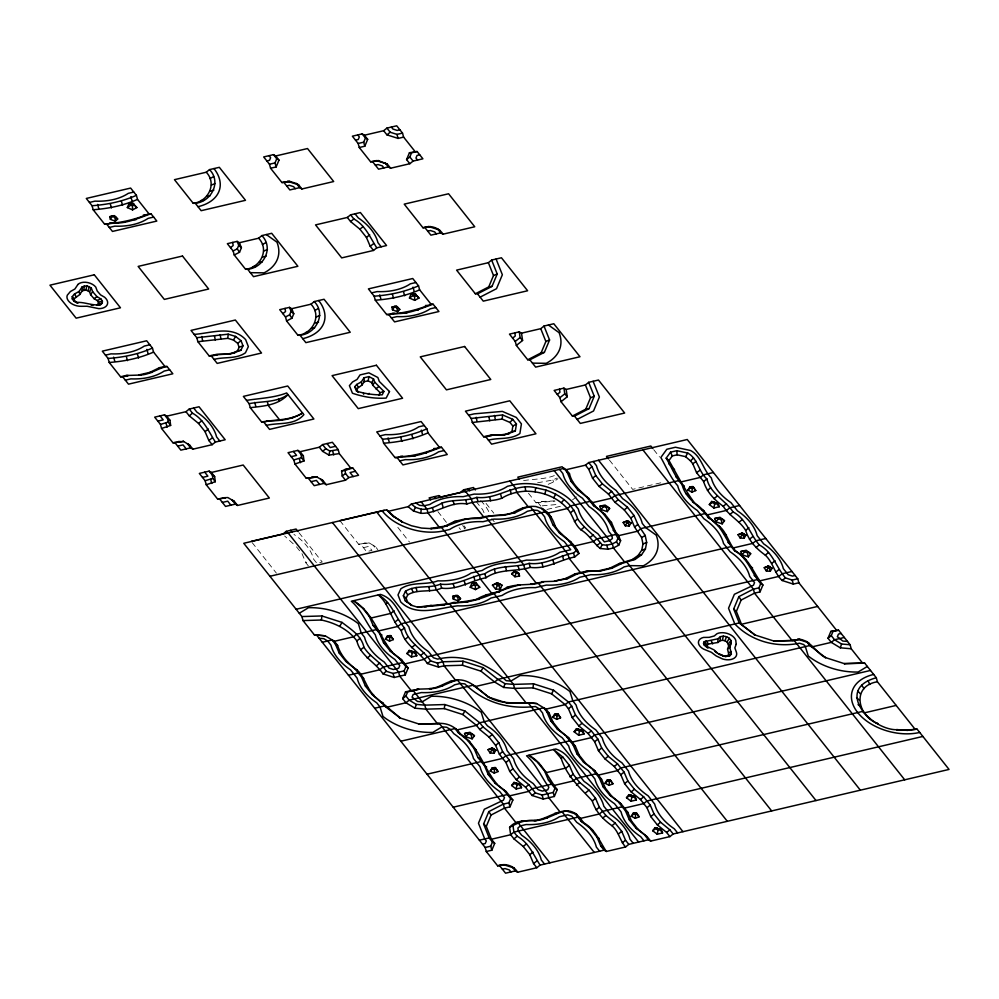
<?xml version="1.0" encoding="UTF-8"?>
<svg xmlns="http://www.w3.org/2000/svg" width="999" height="999" viewBox="0 0 999 999"><rect width="100%" height="100%" fill="white"/><g stroke="black" fill="none" stroke-linecap="round" stroke-linejoin="round"><path stroke-width="0.75" stroke-dasharray="5 3.75" d="M308.354 565.909L305.894 562.812L308.079 561.076M572.477 499.912L577.135 496.316M548.214 484.315L553.471 482.017L557.929 478.683M537.599 482.779L552.922 480.007L556.98 478.022M554.345 475.586C543.581 479.845 532.005 478.696 520.966 481.143M339.885 520.629L358.666 544.293L369.205 542.944L364.21 542.994M528.483 493.231L536.051 502.784L541.595 501.486L554.308 500.936M358.666 544.293L366.333 543.069M536.051 502.784L555.032 501.073M363.411 547.664L368.781 546.403L371.953 550.399L366.583 551.648L360.801 544.355M542.195 505.831L559.065 504.308M546.928 509.453L561.713 505.993M660.764 482.817L632.667 489.385L609.402 460.064M541.595 501.486L543.731 501.56M368.931 542.794L375.349 546.565L377.809 549.662M375.349 546.565L373.114 545.229L376.386 549.363M293.231 543.781L284.628 536.013M653.746 449.687L659.565 457.018M538.186 502.847L540.809 506.156M486.051 503.409L493.806 513.186M491.808 518.681L494.255 521.778M476.211 501.548L482.754 509.802L484.927 514.885M464.048 525.811L465.684 527.872M462.624 525.511L465.084 528.608L460.639 529.645L459.065 527.647M437.887 511.6L447.352 523.538M397.814 527.36L409.453 542.032M298.963 532.704L322.24 562.025L316.87 563.286L313.599 559.165A54.945 34.578 14.5 0 0 293.956 534.415M296.491 546.853L302.11 553.921L305.894 562.812M252.16 542.607L276.411 573.164M552.922 480.007L553.471 482.017M480.644 500.511A54.945 34.578 14.5 0 1 489.747 513.836"/><path stroke-width="1.5" d="M100.574 304.658L96.953 305.095L98.327 303.883L98.414 302.21L97.178 300.499L94.068 298.676L90.609 294.68L89.56 291.808L85.964 289.947L82.205 290.884L79.82 294.48L74.288 298.701L74.313 300.474L77.872 303.296L73.901 300.949L72.265 298.888L72.24 296.666L74.5 293.993L79.158 291.396L82.143 286.888L86.838 285.726L91.321 288.062L92.645 291.633L96.965 296.628L100.862 298.913L102.398 301.049L102.285 303.134L100.574 304.658C92.557 306.056 84.878 301.873 76.711 302.41M389.523 641.146L389.785 637.462L391.283 636.85L393.344 639.572L389.523 641.146L385.489 639.035L387.325 636.038L390.484 635.589L393.344 639.572M494.255 773.114L494.517 769.43L496.016 768.818L498.064 771.54L494.255 773.114L490.209 771.003L492.045 768.006L495.204 767.557L498.064 771.54M556.768 719.367L557.03 715.684L558.528 715.072L560.576 717.794L556.768 719.367L552.722 717.257L554.557 714.26L557.717 713.81L560.576 717.794M609.128 785.351L609.39 781.668L610.889 781.056L612.949 783.778L609.128 785.351L605.082 783.241L606.93 780.244L610.089 779.794L612.949 783.778M635.314 818.343L635.576 814.66L637.075 814.048L639.123 816.77L635.314 818.343L631.268 816.233L633.104 813.236L636.263 812.786L639.123 816.77M691.945 492.145L692.207 488.474L693.706 487.849L695.766 490.571L691.945 492.145L687.911 490.034L689.747 487.037L692.906 486.6L695.766 490.571M83.891 290.01L84.253 285.801M209.266 356.044C218.481 352.734 229.058 356.306 237.575 350.661L239.186 347.24L237.675 343.331L233.479 340.047L227.797 338.336L228.159 334.178L196.791 337.699L191.009 330.407L235.352 320.03L261.538 353.022L217.195 363.399L211.401 356.106L209.266 356.044L197.902 341.72L196.791 337.699M483.691 436.8C492.907 433.491 503.471 437.062 512 431.418L512.849 426.049L509.989 422.452L502.222 419.093L502.572 414.935L471.216 418.456L465.434 411.176L509.777 400.799L535.963 433.791L491.608 444.155L485.826 436.875L483.691 436.8L472.327 422.477L471.216 418.456M704.258 645.092L707.117 647.477L706.543 646.028L708.553 643.993L717.994 642.469L720.054 640.746L720.429 636.675C724.25 635.376 729.058 636.75 730.931 640.496L731.243 643.256L729.794 647.14L727.547 649.113L728.833 654.72L725.349 656.518L718.943 654.37L713.985 649.899L704.258 645.092L703.533 643.281L704.208 641.683L717.844 638.836L720.429 636.675M392.295 652.172C378.521 635.514 373.176 612.462 353.534 600.711L362.837 608.316L369.38 616.57L373.176 625.461L379.72 633.703L383.516 642.594L390.06 650.849L401.598 659.777L408.141 668.031L405.269 674.887L394.18 677.472L383.042 673.9C375.212 662.037 360.302 655.769 356.855 640.908C348.351 629.358 335.177 623.001 321.428 620.017L321.903 615.958L301.898 616.558L243.756 543.281L386.601 509.852L394.78 517.057L402.485 522.015L393.057 516.233L386.601 509.852M411.351 504.07L563.998 468.344L567.27 472.477L571.066 481.368L577.609 489.61L586.9 497.215L593.443 505.469L604.982 514.398L611.525 522.652L615.322 531.543L618.593 535.664L620.616 540.721L618.731 545.217L613.448 547.939L607.904 549.238L600.224 548.488C593.244 542.794 588.973 534.44 580.931 529.807C574.088 524.088 573.026 514.935 567.307 508.541C557.03 496.678 541.033 491.171 525.611 491.208C517.157 491.683 508.966 493.731 501.735 498.264C490.397 502.335 478.184 499.937 466.845 504.008C450.087 500.911 436.925 514.01 420.779 513.299L421.253 509.228L415.547 507.405L411.351 504.07L408.079 506.68L388.836 511.188M444.318 708.616L444.805 704.545L424.8 705.144L416.271 704.407L409.203 700.149L405.931 696.028L407.679 691.87L418.768 689.273L405.544 691.795L402.672 698.651L405.944 702.772L414.985 708.216L425.911 709.165L444.318 708.616L462.837 714.56L476.473 725.386L479.745 729.507L489.048 737.112L495.591 745.366L499.388 754.257L505.931 762.499L509.727 771.39L516.271 779.645L525.574 787.249L532.117 795.491L543.256 799.063L554.345 796.465L557.217 789.622C547.877 777.896 543.094 762.774 528.796 755.294L539.21 763.561M462.487 665.247L462.974 661.188L442.957 661.775L437.425 663.074L430.644 660.913C422.814 649.038 407.904 642.769 404.47 627.921C395.154 617.195 391.808 602.097 378.284 594.929C389.71 604.383 390.971 620.292 401.211 630.531C404.645 645.391 419.555 651.66 427.385 663.523L438.536 667.095L444.08 665.796L462.487 665.247L480.994 671.191L494.642 682.017L503.683 687.462L514.61 688.411L533.016 687.861L551.523 693.806L565.172 704.632L568.443 708.753L572.24 717.644L578.783 725.898L588.086 733.503L594.63 741.745L598.426 750.636L604.969 758.89L614.26 766.495L620.804 774.737L624.6 783.628L631.156 791.882L640.446 799.487L646.99 807.729L650.786 816.62L657.33 824.862L666.633 832.467L669.904 836.6L673.164 833.978L949.05 769.43L917.082 729.145L906.081 730.194L896.54 729.62L907.442 730.356L917.082 729.145M535.152 491.783L535.639 487.712C514.597 482.692 497.652 499.912 476.823 497.39C465.497 501.448 453.271 499.063 441.945 503.121C435.576 506.655 428.733 509.89 421.253 509.228M533.016 687.861L533.503 683.803L513.486 684.39L504.97 683.653L497.902 679.395L483.079 667.632L462.974 661.188M490.109 435.302L504.62 434.902L515.334 431.006L516.446 424.001L512.724 419.305L502.572 414.935M326.261 484.702L322.989 480.581L320.741 479.245L324.026 483.379L326.261 484.702L345.504 480.207L348.763 477.584L358.566 475.287L352.784 468.007L350.649 467.932L339.285 453.608L329.021 455.107L329.757 451.011L325.861 448.713L322.59 444.592L319.33 447.215L300.075 451.71L297.839 450.387L288.037 452.672L293.818 459.965L294.942 463.986L306.293 478.309L316.845 476.96L306.293 478.309M193.244 203.321C208.054 201.698 217.357 183.779 206.269 172.228L174.463 179.67L193.244 203.321C210.127 203.646 222.34 182.68 209.528 169.605L206.269 172.228M245.604 269.305C260.414 267.682 269.718 249.762 258.629 238.212L239.385 242.72L237.138 241.383L227.347 243.681L233.129 250.961L234.241 254.982L245.604 269.305C262.5 269.618 274.7 248.664 261.888 235.589L258.629 238.212M297.964 335.289C312.787 333.666 322.078 315.746 310.989 304.195L291.745 308.691L289.51 307.367L279.708 309.653L285.489 316.945L286.601 320.966L297.964 335.289C314.86 335.602 327.06 314.648 314.248 301.573L310.989 304.195M585.476 465.172L588.736 462.562L592.007 466.683L595.804 475.574L602.347 483.816L611.65 491.421L618.194 499.675L627.484 507.28L634.028 515.521L637.824 524.413L645.204 535.464L646.665 542.469L645.404 549.075L641.495 554.845L635.202 559.353L621.403 563.623L611.937 568.256L600.861 570.854L588.149 571.403L577.06 574L567.594 578.633L554.37 581.156L565.459 578.571L574.924 573.926L586.013 571.328L598.726 570.779L609.802 568.194L619.268 563.548L632.404 559.527L638.199 555.369L641.795 550.062L642.969 543.98L641.62 537.537L634.565 527.035L630.769 518.144L624.225 509.89L614.934 502.297L608.391 494.043L599.088 486.438L592.544 478.196L588.748 469.305L585.476 465.172L566.233 469.68L563.998 468.344M897.077 729.745C870.379 730.057 834.14 689.148 876.298 677.747L877.409 681.768L914.947 729.07M876.972 723.288L878.021 723.688C857.404 716.233 851.148 685.988 877.409 681.768M358.142 392.445L356.73 388.923L362.013 385.015L364.185 381.718L368.119 380.806L368.968 376.611L373.576 379.021L374.712 382.105L383.916 391.433L382.192 394.842C373.464 395.042 364.86 393.606 356.481 391.171L354.72 386.775L356.668 384.478L361.326 381.88L364.048 377.772L368.968 376.611M85.964 289.947L86.838 285.726M411.413 657.017L412.287 652.996L414.31 652.522L416.783 655.769L411.413 657.017L406.905 653.533L409.215 650.461L415.596 652.509L416.783 655.769M516.133 788.985L517.007 784.964L519.043 784.49L521.515 787.724L516.133 788.985L511.625 785.501L513.936 782.429L520.317 784.465L521.515 787.724M578.646 735.239L579.52 731.218L581.555 730.744L584.028 733.99L578.646 735.239L574.138 731.755L576.448 728.683L582.842 730.719L584.028 733.99M631.006 801.223L631.892 797.202L633.915 796.727L636.388 799.962L631.006 801.223L626.498 797.739L628.821 794.667L635.202 796.702L636.388 799.962M713.835 508.029L714.71 503.996L716.733 503.521L719.205 506.768L713.835 508.029L709.327 504.545L711.638 501.461L718.019 503.508L719.205 506.768M657.192 834.215L658.066 830.194L660.102 829.719L662.574 832.954L657.192 834.215L652.684 830.731L654.994 827.647L661.375 829.694L662.574 832.954M720.054 640.746L722.389 640.297L723.338 636.113M514.922 576.773L515.984 573.214L514.697 572.027L511.638 573.788L514.922 576.773L519.517 576.086L518.931 573.451L515.384 571.341L513.923 571.49L511.638 573.788M414.985 708.216L416.271 704.407M503.683 687.462L504.97 683.653M850.112 644.755L838.536 630.169L830.856 631.393L827.996 638.249L831.268 642.369L840.296 647.814L841.583 644.005L850.112 644.755L851.223 648.776L862.587 663.086L864.722 663.161L876.298 677.747M544.73 493.993L546.028 490.122C559.84 494.792 573.401 504.333 577.634 518.943C584.552 528.783 594.817 535.314 602.122 544.755L606.793 545.217L612.337 543.918L616.47 541.795L617.931 538.286C611.55 526.211 605.906 512.899 593.443 505.469M88.049 290.622L89.448 286.563M727.547 649.113L728.708 646.016L731.243 643.256M722.389 640.297L724.962 640.746L726.56 636.675M127.323 207.58L128.971 203.646L132.942 203.371L136.851 207.592L132.567 209.89L127.323 207.58L130.881 205.095L131.593 203.396M233.129 250.961L237.25 248.838L238.724 245.329L237.138 241.383M270.579 168.257L276.124 166.958L275 162.937L276.748 158.766L273.476 154.645L263.674 156.943L269.468 164.236L270.579 168.257L281.943 182.567L289.61 181.343L296.391 183.516L298.626 184.84L301.898 188.973L333.691 181.531L307.517 148.539L275.712 155.981L273.476 154.645M234.241 254.982L239.523 252.272L241.408 247.777L239.385 242.72M276.124 166.958L278.983 160.102L275.712 155.981M285.489 316.945L289.623 314.822L291.084 311.313L289.51 307.367M359.265 147.502L364.81 146.204L363.698 142.183L365.447 138.012L362.175 133.891L352.372 136.189L358.154 143.481L359.265 147.502L370.629 161.813L378.309 160.589L387.325 164.086L390.597 168.219L409.84 163.711L413.099 161.089L422.902 158.804L417.12 151.511L409.44 152.735L406.568 159.59L409.84 163.711M286.601 320.966L291.883 318.244L293.768 313.761L291.745 308.691M364.81 146.204L367.682 139.348L364.41 135.227L362.175 133.891M406.568 159.59L409.827 156.968L411.576 152.81L417.12 151.511M409.44 298.027L411.089 294.106L415.06 293.831L418.968 298.052L414.685 300.349L409.44 298.027L412.999 295.554L413.723 293.856M475.362 293.781L488.748 286.888L493.506 275.512L488.386 262.687L491.645 260.065L501.448 257.779L527.622 290.759L483.279 301.136L477.497 293.856L475.362 293.781L456.593 270.13L488.386 262.687M477.497 293.856L492.032 286.363L497.215 274.001L491.645 260.065M405.269 674.887L404.158 670.866L405.906 666.695L399.35 658.453L390.06 650.849M527.722 359.765L541.108 352.872L545.879 341.496L540.746 328.671L544.005 326.049L553.808 323.751L579.994 356.743L535.639 367.12L529.857 359.827L527.722 359.765L516.358 345.442L515.247 341.421L509.465 334.128L519.268 331.843L521.503 333.167L540.746 328.671M529.857 359.827L544.393 352.347L549.575 339.985L544.005 326.049M470.204 587.262L471.84 583.341L475.824 583.054L479.732 587.275L475.449 589.572L470.204 587.262L473.763 584.777L474.475 583.079M500.337 589.11L498.726 585.426L499.438 583.716L496.728 582.879L492.457 585.177L495.629 589.173L500.337 589.11L501.973 585.189L499.438 583.716M572.39 416.046L585.776 409.153L590.534 397.777L585.414 384.952L588.673 382.33L598.476 380.045L624.662 413.037L580.307 423.414L574.525 416.121L572.39 416.046L561.026 401.723L559.915 397.702L554.133 390.422L563.923 388.124L566.171 389.46L585.414 384.952M574.525 416.121L589.06 408.628L594.243 396.266L588.673 382.33M301.898 616.558L303.009 620.579L314.373 634.889L316.508 634.964L485.177 847.489L486.288 851.51L491.833 850.211L494.705 843.368L492.457 842.032L489.185 837.911L483.616 823.975L488.798 811.613L503.334 804.12L508.878 802.821L510.626 798.663L504.083 790.409L494.792 782.816L488.236 774.562L484.44 765.671L477.897 757.429L474.1 748.538L467.557 740.284L458.266 732.679L454.995 728.558L400.849 741.221M494.705 843.368L491.421 839.235L486.301 826.41L491.071 815.034L504.458 808.141L509.989 806.842L512.862 799.999L506.318 791.745L494.792 782.816M491.833 850.211L490.721 846.19L492.457 842.032M554.345 796.465L553.234 792.444L554.969 788.286L548.426 780.044L544.63 771.153L538.086 762.899M322.302 642.257L332.105 639.959L335.377 644.08L339.173 652.971L345.716 661.226L355.007 668.831L361.551 677.072L365.347 685.963L371.89 694.218L386.7 707.28L405.944 702.772L409.203 700.149L473.164 685.189L475.399 686.525L494.642 682.017L497.902 679.395L739.248 622.926L755.132 635.089L739.248 622.926L733.678 608.99L738.86 596.628L753.396 589.148L758.94 587.849L760.689 583.678C751.373 572.964 748.026 557.867 734.502 550.686C725.187 539.972 721.852 524.875 708.328 517.707C700.499 505.831 685.576 499.562 682.142 484.715C675.087 476.885 671.503 467.045 666.183 458.141L670.516 452.172L676.81 450.686L687.787 453.084C698.039 458.766 698.401 471.59 706.892 478.921C710.326 493.781 725.237 500.049 733.066 511.913C746.59 519.08 749.937 534.178 759.252 544.905C772.776 552.072 776.123 567.17 785.439 577.897L792.207 580.069L797.751 578.771L798.863 582.792L836.4 630.094M817.632 606.443L741.483 624.263L736.363 611.438L741.133 600.049L754.507 593.169L760.052 591.87L762.924 585.014C753.396 573.501 749.25 557.579 734.502 550.686M827.996 638.249L831.255 635.626L832.991 631.468L838.536 630.169M215.697 354.533L230.195 354.133L240.909 350.249L243.007 345.791L241.034 340.684L235.564 336.413L228.159 334.178M403.346 595.741L405.444 591.283C416.059 584.565 429.17 588.873 440.497 584.128C456.555 586.226 469.805 576.61 484.84 573.751C498.051 564.46 514.56 567.944 529.183 563.374C545.242 565.471 558.491 555.856 573.538 552.996L576.136 550.836L575.274 548.826L568.731 540.584L559.44 532.979L552.897 524.725L549.1 515.834L541.62 508.379C548.763 511.688 552.797 518.856 555.132 526.061C561.388 536.725 574.487 541.57 578.933 553.471L574.65 557.017C559.602 559.877 546.353 569.492 530.294 567.395C515.684 571.965 499.175 568.481 485.951 577.772C470.916 580.631 457.667 590.247 441.608 588.149C430.731 592.931 418.069 588.636 407.754 594.817L406.143 598.239L407.654 602.147L411.85 605.431L405.319 600.849L403.346 595.741L406.143 598.239M495.629 589.173L497.377 585.439L496.178 583.928L492.457 585.177M89.56 291.808L91.321 288.062M383.916 391.433L380.082 392.657L372.727 385.189L371.815 382.729L373.576 379.021M378.708 395.379L380.082 392.657M600.224 548.488L602.122 544.755M490.134 753.046L491.883 749.75L491.083 748.488L488.012 749.712L490.134 753.046L494.018 753.258L495.866 750.249L491.82 748.139L495.866 750.249M625.312 525.824L627.072 522.527L626.261 521.278L623.189 522.502L625.312 525.824L629.208 526.036L631.043 523.039L626.997 520.929L631.043 523.039M740.197 538.061L741.945 534.765L741.146 533.516L738.061 534.74L740.197 538.061L744.08 538.274L745.916 535.277L741.882 533.166L745.916 535.277M766.37 571.053L768.131 567.757L767.319 566.508L764.247 567.732L766.37 571.053L770.266 571.266L772.102 568.269L768.056 566.158L772.102 568.269M728.708 646.016L727.147 641.982L729.282 638.211M233.479 340.047L235.564 336.413M339.935 625.961L342.02 622.402C350.774 629.308 361.376 635.389 363.911 647.19C369.717 656.855 380.494 661.613 386.301 671.278L393.069 673.451L404.158 670.866M408.079 506.68L413.474 510.964L415.547 507.405M553.671 497.714L555.744 494.155M480.994 671.191L483.079 667.632M462.837 714.56L464.91 711.001L479.732 722.764L483.017 726.885L492.307 734.49L498.851 742.744L502.647 751.635L509.19 759.877L512.986 768.768L519.53 777.022L528.833 784.627L535.377 792.869L542.145 795.042L553.234 792.444M551.523 693.806L553.608 690.247L568.431 702.01L571.703 706.131L575.499 715.022L582.042 723.276L591.346 730.881L597.889 739.123L601.685 748.014L608.229 756.268L617.519 763.873L624.075 772.115L627.872 781.006L634.415 789.26L643.706 796.865L650.249 805.107L654.045 813.998L660.589 822.252L669.892 829.857L673.164 833.978M385.489 639.035L389.373 635.526M629.208 526.036L628.171 522.589L628.97 521.291M494.018 753.258L492.994 749.812L493.793 748.513M490.209 771.003L494.093 767.494M687.911 490.034L691.795 486.538M552.722 717.257L556.618 713.748M744.08 538.274L743.056 534.827L743.855 533.528M605.082 783.241L608.978 779.732M770.266 571.266L769.23 567.819L770.029 566.52M631.268 816.233L635.152 812.724M736.75 552.022C728.945 544.855 727.647 533.816 719.854 526.635C709.889 520.379 704.695 509.428 694.717 503.184C684.715 489.797 677.247 474.975 668.98 460.527L672.302 455.944L677.135 454.807L685.551 456.643L687.787 453.084M372.727 385.189L374.712 382.105M90.609 294.68L92.645 291.633M728.458 643.806L730.931 640.496M406.905 653.533L411.201 650.699M607.317 511.613L606.343 507.417L607.042 506.493L609.627 508.528L607.317 511.613L600.936 509.565L599.737 506.306L605.119 505.044L609.627 508.528M472.127 738.835L471.166 734.64L471.853 733.716L474.45 735.751L472.127 738.835L465.746 736.787L464.56 733.528L469.942 732.267L474.45 735.751M709.327 504.545L713.623 501.71M511.625 785.501L515.934 782.667M722.19 523.851L721.216 519.655L721.915 518.731L724.5 520.766L722.19 523.851L715.808 521.803L714.622 518.543L719.992 517.282L724.5 520.766M574.138 731.755L578.446 728.92M748.376 556.843L747.402 552.647L748.101 551.723L750.686 553.758L748.376 556.843L741.995 554.795L740.796 551.535L746.178 550.274L750.686 553.758M626.498 797.739L630.806 794.904M652.684 830.731L656.992 827.896M509.989 422.452L512.724 419.305M600.936 509.565L603.571 506.53L603.234 505.594L599.737 506.306M465.746 736.787L468.394 733.753L468.056 732.816L464.56 733.528M715.808 521.803L718.456 518.768L718.106 517.832L714.622 518.543M741.995 554.795L744.63 551.76L744.292 550.824L740.796 551.535M561.363 502.672L564.11 499.55M110.365 219.318L112.6 215.871L109.79 216.683L110.365 219.318L115.385 221.278L117.67 218.981L114.336 215.609L112.6 215.871M392.482 309.777L394.717 306.331L391.908 307.143L392.482 309.777L397.502 311.738L399.787 309.44L396.453 306.069L394.717 306.331M453.246 599L455.482 595.554L452.659 596.366L453.246 599L458.254 600.961L460.539 598.663L457.217 595.292L455.482 595.554M115.385 221.278L114.947 217.47L115.622 216.783M397.502 311.738L397.065 307.929L397.739 307.242M458.254 600.961L457.817 597.152L458.504 596.465M514.697 572.027L515.384 571.341M725.349 656.518L729.807 655.744L731.393 654.145L729.794 647.14M368.294 394.193L369.18 393.356M685.551 456.643L690.471 460.851L693.556 458.017M364.41 135.227L383.653 130.719L386.925 128.097L396.715 125.812L402.51 133.104L403.621 137.125L414.985 151.436M383.653 130.719L386.938 134.84L390.197 132.23L396.965 134.39L402.51 133.104M347.327 217.457L350.587 214.835L360.389 212.55L386.563 245.542L376.773 247.827L373.501 250.449L341.708 257.892L315.534 224.9L347.327 217.457L350.599 221.578L359.89 229.183L366.433 237.437L370.229 246.328L373.501 250.449M350.599 221.578L353.858 218.956C365.472 225.349 370.055 237.512 376.773 247.827M359.89 229.183L363.149 226.561M366.433 237.437L369.705 234.815M370.229 246.328L373.501 243.706M172.939 442.782L183.479 441.421L172.939 442.782L161.576 428.459L160.464 424.438L154.67 417.145L164.473 414.86L166.721 416.183L185.964 411.688L189.223 409.066L199.026 406.768L225.2 439.76L215.409 442.058L212.15 444.68L192.894 449.175L190.659 447.839L187.387 443.718L189.623 445.054L192.894 449.175M185.964 411.688L189.236 415.809L192.495 413.186C204.108 419.58 208.691 431.743 215.409 442.058M189.236 415.809L198.526 423.414L201.786 420.791M212.15 444.68L208.866 440.547L205.07 431.655L208.341 429.046M208.866 440.547L212.138 437.937M319.33 447.215L322.602 451.336L325.861 448.713M345.504 480.207L342.232 476.073L345.492 473.464L345.105 470.342L352.784 468.007M297.989 531.48L296.054 529.033L286.251 531.331L282.992 533.953L251.199 541.383M475.387 489.972L473.451 487.524L463.648 489.822L460.389 492.445L441.133 496.94L438.898 495.616L429.095 497.902L430.681 499.9M385.951 603.833L387.575 602.534M394.13 610.776L390.859 613.398L371.616 617.894L369.38 616.57M356.855 640.908L360.115 638.299M360.651 649.8L363.911 647.19M394.655 622.29L397.927 619.667M588.748 469.305L592.007 466.683M401.211 630.531L404.47 627.921M367.195 658.054L370.454 655.431M592.544 478.196L595.804 475.574M405.007 639.422L408.266 636.813M599.088 486.438L602.347 483.816M376.498 665.659L379.757 663.036M570.579 512.662L573.838 510.052M411.551 647.677L414.81 645.054M383.042 673.9L386.301 671.278M608.391 494.043L611.65 491.421M574.375 521.553L577.634 518.943M420.841 655.282L424.1 652.659M614.934 502.297L618.194 499.675M580.931 529.807L584.19 527.185M427.385 663.523L430.644 660.913M624.225 509.89L627.484 507.28M590.222 537.412L593.481 534.79M402.672 698.651L405.931 696.028M630.769 518.144L634.028 515.521M596.765 545.654L600.024 543.044M634.565 527.035L637.824 524.413M798.863 582.792L793.318 584.09L782.167 580.506C774.375 573.339 773.076 562.3 765.284 555.119C756.555 548.913 748.775 540.884 745.654 530.382C739.847 520.716 729.058 515.959 723.264 506.281C714.535 500.062 706.755 492.032 703.633 481.543L706.892 478.921M707.429 490.434L710.689 487.812M713.973 498.676L717.232 496.053M723.264 506.281L726.523 503.658M729.807 514.535L733.066 511.913M479.745 729.507L483.017 726.885M739.11 522.127L742.369 519.517M745.654 530.382L748.913 527.759M489.048 737.112L492.307 734.49M749.45 539.273L752.709 536.65M495.591 745.366L498.851 742.744M755.993 547.514L759.252 544.905M499.388 754.257L502.647 751.635M568.443 708.753L571.703 706.131M505.931 762.499L509.19 759.877M765.284 555.119L768.543 552.509M572.24 717.644L575.499 715.022M509.727 771.39L512.986 768.768M771.827 563.374L775.087 560.751M578.783 725.898L582.042 723.276M516.271 779.645L519.53 777.022M775.624 572.265L778.883 569.642M588.086 733.503L591.346 730.881M782.167 580.506L785.439 577.897M628.808 844.355L625.549 846.977C619.842 840.584 618.768 831.43 611.937 825.711C603.209 819.492 595.429 811.463 592.307 800.961C580.169 787.861 566.77 776.198 561.201 758.416L562.837 757.105L569.38 765.359L573.176 774.25L579.72 782.492L589.01 790.097L595.566 798.351L599.363 807.242L605.906 815.484L615.197 823.089L621.74 831.343L625.536 840.234L628.808 844.355L648.413 839.772L650.649 841.096L669.904 836.6M525.574 787.249L528.833 784.627M594.63 741.745L597.889 739.123M569.38 765.359L566.121 767.981L546.878 772.477L544.63 771.153M532.117 795.491L535.377 792.869M598.426 750.636L601.685 748.014M569.917 776.872L573.176 774.25M604.969 758.89L608.229 756.268M576.46 785.114L579.72 782.492M606.306 851.473C599.587 841.158 595.017 828.995 583.391 822.614C579.67 816.82 575.174 811.525 567.844 810.863C555.856 811.887 546.253 820.853 534.065 820.616C525.486 820.916 515.609 819.942 509.59 827.422L510.676 834.739L513.948 838.86L517.207 836.238C528.821 842.632 533.404 854.794 540.109 865.109L604.07 850.149L606.306 851.473L625.549 846.977M614.26 766.495L617.519 763.873M585.751 792.719L589.01 790.097M513.948 838.86L523.239 846.465L526.498 843.843M620.804 774.737L624.075 772.115M592.307 800.961L595.566 798.351M540.109 865.109L536.85 867.731L533.578 863.598L529.782 854.707L533.041 852.097M624.6 783.628L627.872 781.006M596.103 809.852L599.363 807.242M533.578 863.598L536.838 860.988M631.156 791.882L634.415 789.26M602.647 818.106L605.906 815.484M640.446 799.487L643.706 796.865M611.937 825.711L615.197 823.089M646.99 807.729L650.249 805.107M618.481 833.953L621.74 831.343M650.786 816.62L654.045 813.998M622.277 842.844L625.536 840.234M657.33 824.862L660.589 822.252M666.633 832.467L669.892 829.857M230.507 247.665L233.167 245.542L232.705 242.42M282.879 313.649L285.539 311.526L285.077 308.404M512.624 338.124L515.284 336.001L514.822 332.879M515.247 341.421L520.104 337.55L519.268 331.843M516.358 345.442L522.589 340.484L521.503 333.167M557.292 394.405L559.952 392.282L559.49 389.16M559.915 397.702L564.772 393.831L563.923 388.124M561.026 401.723L567.245 396.765L566.171 389.46M509.59 827.422C517.694 822.726 526.148 819.205 536.201 820.691M237.675 343.331L241.034 340.684M375.886 388.848L378.658 386.675M250.274 407.704C263.724 405.994 277.934 405.444 287.962 394.605C276.436 402.747 262.188 401.036 249.163 403.683L243.369 396.391L287.724 386.014L313.898 419.006L269.555 429.383L263.773 422.09L261.638 422.028L250.274 407.704L249.163 403.683M94.068 298.676L96.965 296.628M703.633 481.543L696.565 472.639L692.769 463.748L696.228 461.376M696.565 472.639L700.024 470.267M299.288 613.249L308.491 607.704A52.497 33.042 14.5 0 1 358.354 623.688L361.276 633.129L364.548 637.25A54.945 34.578 14.5 0 0 384.19 662L389.048 668.119L393.319 669.492L398.676 668.231L399.775 665.609L394.917 659.49A54.945 34.578 14.5 0 1 375.287 634.74C366.433 624.088 362.15 610.589 351.323 601.236L380.507 594.405C396.253 599.388 399.275 615.896 408.903 626.873A54.945 34.578 14.5 0 0 428.534 651.623L433.391 657.742L437.662 659.115C463.049 653.084 487.712 663.786 506.206 680.694L510.876 681.093L520.079 675.549A52.497 33.042 14.5 0 1 569.942 691.533L572.864 700.973L576.136 705.094A54.945 34.578 14.5 0 0 595.779 729.844L602.322 738.086A54.945 34.578 14.5 0 0 621.965 762.836L628.508 771.078A54.945 34.578 14.5 0 0 648.139 795.828L654.682 804.07A54.945 34.578 14.5 0 0 674.325 828.82L677.597 832.941M867.332 666.458L858.141 672.015A52.497 33.042 14.5 0 1 808.266 656.018L805.344 646.578L803.758 644.58L799.487 643.219C776.26 647.976 751.36 641.258 734.814 623.963L728.533 608.241L734.377 594.293L753.458 585.214L754.557 582.592L749.712 576.473A54.945 34.578 14.5 0 0 730.069 551.735L723.526 543.481A54.945 34.578 14.5 0 0 703.883 518.743L697.339 510.489A54.945 34.578 14.5 0 1 677.709 485.751C670.279 477.397 666.308 467.045 660.839 457.492L666.808 449.263L675.474 447.24L690.584 450.524C701.748 456.431 702.772 469.705 711.325 477.884A54.945 34.578 14.5 0 0 730.956 502.622L737.499 510.876A54.945 34.578 14.5 0 1 757.142 535.614L763.686 543.868A54.945 34.578 14.5 0 1 783.328 568.606L788.174 574.725L792.444 576.098L795.129 575.474M210.04 178.609L213.624 176.536M262.4 244.58L265.996 242.52M314.772 310.564L318.356 308.504M641.62 537.537L645.204 535.464M512.849 426.049L516.446 424.001M130.881 205.095L132.455 205.782L134.141 204.882L136.851 207.592M412.999 295.554L414.573 296.241L416.258 295.342L418.968 298.052M473.763 584.777L475.337 585.476L477.023 584.565L479.732 587.275M496.178 583.928L497.864 583.029M480.107 297.153L496.515 288.699L502.36 274.75L496.078 259.028M577.135 419.418L593.543 410.976L599.388 397.015L593.106 381.293M92.07 205.732C107.48 204.583 122.278 201.573 136.413 195.354L137.525 199.375L148.888 213.699L151.024 213.774L156.818 221.066L112.462 231.431L106.681 224.151L104.545 224.076L93.182 209.753L92.07 205.732L86.289 198.451L130.632 188.074L136.413 195.354M93.182 209.753C108.591 208.604 123.389 205.594 137.525 199.375M104.545 224.076C119.955 222.927 134.753 219.917 148.888 213.699M110.09 222.777C124.738 224.738 137.762 218.244 151.024 213.774M108.104 358.454C123.501 357.305 138.299 354.295 152.447 348.077L153.559 352.098L164.922 366.421L167.058 366.483L172.839 373.776L128.496 384.153L122.702 376.86L120.579 376.798L109.216 362.475L108.104 358.454L102.31 351.161L146.666 340.784L152.447 348.077M109.216 362.475C124.613 361.326 139.423 358.316 153.559 352.098M167.058 366.483C157.33 368.269 149.138 375.537 138.824 374.95L149.912 372.352L159.378 367.719L164.922 366.421M374.188 296.191C389.598 295.042 404.395 292.033 418.531 285.814L419.642 289.835L431.006 304.158L433.141 304.233L438.936 311.513L394.58 321.89L388.798 314.61L386.663 314.535L375.299 300.212L374.188 296.191L368.406 288.898L412.749 278.521L418.531 285.814M375.299 300.212C390.709 299.063 405.507 296.054 419.642 289.835M160.464 424.438L168.144 422.09L167.745 418.981L164.473 414.86M161.576 428.459L170.629 425.437L169.992 420.304L166.721 416.183M386.663 314.535C402.073 313.386 416.87 310.377 431.006 304.158M392.207 313.236C406.855 315.197 419.88 308.703 433.141 304.233M267.183 420.729C279.408 421.191 291.995 419.555 302.572 413.012C290.135 420.791 275.349 419.368 261.638 422.028M205.132 480.719L212.812 478.371L212.412 475.262L209.141 471.141L199.338 473.426L205.132 480.719L206.244 484.74L217.607 499.063L225.275 497.839L217.607 499.063M206.244 484.74L215.297 481.718L214.648 476.598L211.376 472.465L209.141 471.141M293.818 459.965L301.498 457.629L301.111 454.508L297.839 450.387M294.942 463.986L303.996 460.964L303.346 455.844L300.075 451.71M382.517 439.21C397.927 438.062 412.724 435.052 426.873 428.833L427.984 432.854L439.348 447.177L441.483 447.252L447.265 454.533L402.922 464.91L397.127 457.629L394.992 457.554L383.628 443.231L382.517 439.21L376.735 431.918L421.079 421.541L426.873 428.833M342.232 476.073L341.583 470.954L350.649 467.932M383.628 443.231C399.038 442.082 413.836 439.073 427.984 432.854M394.992 457.554C410.402 456.406 425.199 453.396 439.348 447.177M400.537 456.256C415.184 458.216 428.209 451.723 441.483 447.252M480.344 518.394C462.337 515.534 448.114 529.433 430.544 528.521L444.955 526.098L454.42 521.466L465.497 518.868L480.344 518.394L491.433 515.796L504.145 515.247L515.234 512.649L524.7 508.016L530.244 506.718L567.994 554.295L569.105 558.316L580.469 572.627L582.604 572.702L771.653 810.926M478.209 518.319C489.547 514.26 501.76 516.645 513.099 512.587C520.029 508.454 527.722 505.594 535.914 506.543L542.682 508.778M517.869 584.852L520.004 584.927C497.902 589.348 478.371 603.633 455.094 602.534C442.832 605.681 430.007 606.143 417.532 607.142C437.337 604.807 457.205 603.334 476.76 599.325C485.964 593.119 497.577 593.643 506.78 587.449C518.781 583.054 531.793 586.176 543.793 581.78L530.581 584.303L532.704 584.378M457.567 680.194C447.852 681.967 439.66 689.235 429.345 688.648C439.597 688.448 447.465 680.119 457.567 680.194L547.689 793.743L548.801 797.764L560.164 812.087L562.3 812.15L594.268 852.434M534.065 820.616C546.053 819.58 555.656 810.614 567.844 810.863M97.178 300.499L100.862 298.913M728.795 652.634L731.355 651.535M623.189 522.502L627.759 520.654M738.061 534.74L742.644 532.892M764.247 567.732L768.818 565.884M488.012 749.712L492.582 747.876M211.388 185.052L215.097 183.541M263.761 251.036L267.457 249.525M316.121 317.02L319.817 315.509M493.506 275.512L497.215 274.001M545.879 341.496L549.575 339.985M590.534 397.777L594.243 396.266M642.969 543.98L646.665 542.469M239.186 347.24L243.007 345.791M98.414 302.21L102.398 301.049M210.227 191.134L213.836 190.147M262.587 257.118L266.196 256.131M314.947 323.102L318.556 322.115M641.795 550.062L645.404 549.075M209.528 169.605L219.33 167.32L245.504 200.312L201.161 210.689L195.379 203.396M89.448 202.435L94.992 201.136A54.945 34.578 14.5 0 0 128.259 193.356L133.804 192.058M266.845 160.926L269.53 160.302L270.629 157.68L269.043 155.682M355.544 140.172L358.229 139.548L359.328 136.925L357.742 134.927M399.887 129.795L397.202 130.432L392.944 129.058L391.358 127.06M269.468 164.236L275 162.937M358.154 143.481L363.698 142.183M386.938 134.84L398.077 138.411L403.621 137.125M281.943 182.567L289.61 181.343M370.629 161.813L378.309 160.589M106.681 224.151L112.225 222.852M109.303 227.447L114.835 226.149A54.945 34.578 14.5 0 0 148.102 218.369L153.646 217.07M286.688 185.939L289.373 185.315L293.644 186.676L295.229 188.674M375.387 165.185L378.072 164.56L382.33 165.921L383.916 167.919M419.73 154.808L417.045 155.432L415.946 158.054L417.532 160.052M301.898 188.973L299.663 187.637L289.86 189.935L284.066 182.642M390.597 168.219L388.349 166.883L378.559 169.181L372.764 161.888M261.888 235.589L271.691 233.304L297.877 266.283L253.521 276.661L247.74 269.38M423.002 227.797C430.007 224.875 439.173 227.46 442.957 234.203L474.75 226.761L448.576 193.769L404.22 204.146L423.002 227.797L430.669 226.573M427.747 231.169L430.432 230.544L434.702 231.905L436.288 233.903M442.957 234.203L440.721 232.867L430.919 235.165L425.124 227.872M314.248 301.573L324.051 299.275L350.237 332.267L305.881 342.645L300.1 335.352M105.482 355.157L111.026 353.858A54.945 34.578 14.5 0 0 144.281 346.079L149.825 344.78M194.181 334.403C211.164 333.204 231.98 324.975 245.642 339.61L248.351 346.628L245.467 352.772C236.064 359.415 224.438 356.543 214.023 359.415M371.566 292.894L377.11 291.596A54.945 34.578 14.5 0 0 410.377 283.816L415.921 282.517M197.902 341.72L227.797 338.336M120.579 376.798L126.124 375.499L140.959 375.025M122.702 376.86L128.247 375.562L126.124 375.499M211.401 356.106L217.495 354.682M388.798 314.61L394.343 313.311M125.325 380.169L130.869 378.871A54.945 34.578 14.5 0 0 164.136 371.079L169.68 369.792M391.421 317.907L396.965 316.608A54.945 34.578 14.5 0 0 430.219 308.828L435.764 307.53M157.842 421.141L163.212 419.88L160.04 415.896M246.541 400.387C259.965 398.226 273.701 397.964 286.651 392.957L303.883 414.66C294.343 425.849 279.033 422.265 266.383 425.399M263.773 422.09L269.305 420.791M177.685 446.141L183.054 444.892L186.226 448.888M190.659 447.839L180.856 450.137L175.075 442.844M322.59 444.592L332.38 442.295L338.174 449.587L339.285 453.608M211.376 472.465L243.182 465.034L269.355 498.026L237.562 505.457L235.327 504.133L232.055 499.999L234.29 501.336L237.562 505.457M202.51 477.422L207.879 476.161L204.708 472.177M291.209 456.668L296.566 455.419L293.406 451.423M335.552 446.291L330.182 447.552L327.023 443.556M379.907 435.914L385.452 434.615A54.945 34.578 14.5 0 0 418.706 426.835L424.25 425.537M468.593 415.159L474.138 413.861L502.335 411.401L516.296 417.432L521.416 423.876L519.892 433.529C510.489 440.172 498.863 437.3 488.449 440.172M329.757 451.011L338.174 449.587M472.327 422.477L502.222 419.093M397.127 457.629L402.672 456.331M485.826 436.875L491.908 435.452M222.352 502.435L227.722 501.173L230.894 505.169M311.051 481.68L316.421 480.419L319.58 484.415M355.394 471.303L350.037 472.552L353.196 476.548M399.75 460.926L405.294 459.627A54.945 34.578 14.5 0 0 438.549 451.848L444.093 450.549M235.327 504.133L225.524 506.418L219.743 499.125M324.026 483.379L314.223 485.664L308.429 478.371M339.885 520.629L384.24 510.264M588.736 462.562L687.237 439.51L797.751 578.771M269.93 576.273L545.829 511.713L548.064 513.049L567.307 508.541L570.566 505.931L590.172 501.336L592.407 502.672L611.663 498.164L614.922 495.554L678.87 480.581L681.106 481.918L700.361 477.41L703.621 474.8L713.411 472.502M296.116 609.265L572.002 544.705L574.25 546.041L593.493 541.533L596.753 538.923L616.358 534.328L618.593 535.664L637.837 531.156L641.096 528.546L705.057 513.573L707.292 514.91L726.535 510.402L729.794 507.792L739.597 505.494M765.783 538.486L755.981 540.784L752.722 543.394L733.466 547.902L731.231 546.565L401.198 623.788L397.939 626.41L378.683 630.918L376.448 629.582L356.843 634.165L353.584 636.788L334.34 641.296L332.105 639.959M348.476 675.249L358.279 672.951L360.514 674.288L379.77 669.78L383.029 667.157L402.634 662.574L404.87 663.91L424.113 659.402L427.372 656.78L757.417 579.557L759.652 580.894L778.895 576.386L782.155 573.763L791.957 571.478M374.662 708.241L384.465 705.943L400.349 718.106L371.89 694.218M799.737 639.248L792.057 640.471L773.638 641.021L794.193 640.546L799.737 639.248C811.138 640.859 815.833 652.809 825.661 657.704L809.777 645.541L806.505 641.42M841.158 633.466L838.473 634.09L837.374 636.713L842.819 641.046L847.489 641.445M650.649 841.096L647.377 836.975L638.086 829.37L631.543 821.128L627.747 812.237L621.203 803.983L611.9 796.378L605.357 788.136L601.56 779.245L595.017 770.991L585.726 763.386L579.183 755.144L575.387 746.253L568.831 737.999L559.54 730.394L552.996 722.152L549.2 713.261L545.929 709.14L543.693 707.804L479.732 722.764L476.473 725.386L457.23 729.882L454.995 728.558M844.33 637.462L834.527 639.747L831.268 642.369L812.012 646.877L809.777 645.541L568.431 702.01L565.172 704.632L545.929 709.14L536.625 703.546C520.529 701.473 504.02 705.831 489.048 697.352L473.164 685.189M427.023 774.213L481.168 761.55L483.416 762.874L502.659 758.378L505.919 755.756L569.867 740.796L572.102 742.12L591.358 737.624L594.617 735.002L870.504 670.454M453.209 807.204L507.355 794.542L509.59 795.866L528.846 791.37L532.105 788.748L551.698 784.165L553.946 785.489L573.189 780.993L576.448 778.371L596.053 773.788L598.289 775.112L617.532 770.616L620.791 767.994L862.137 711.525L864.385 712.861L896.178 705.419M479.383 840.196L489.185 837.911L491.421 839.235L510.676 834.739L513.936 832.117L577.884 817.157L580.119 818.481L599.375 813.985L602.634 811.363L622.227 806.78L624.475 808.104L643.718 803.608L646.977 800.986L922.864 736.438M482.554 844.192L485.239 843.568L486.338 840.946L484.752 838.948L478.471 823.226L484.315 809.265L503.409 800.199L504.507 797.577L499.65 791.458A54.945 34.578 14.5 0 1 480.007 766.708L473.464 758.466A54.945 34.578 14.5 0 0 453.833 733.716L450.561 729.595L446.69 727.26L442.02 726.86L432.817 732.417A52.497 33.042 14.5 0 1 382.954 716.42L380.032 706.98L376.76 702.859A54.945 34.578 14.5 0 1 357.118 678.109L350.574 669.867A54.945 34.578 14.5 0 1 330.931 645.117L327.66 640.996L323.801 638.673L319.131 638.261M485.177 847.489L490.721 846.19M486.288 851.51L497.652 865.833C504.67 862.911 513.823 865.496 517.607 872.227L536.85 867.731M497.652 865.833L505.332 864.61M502.397 869.205L505.082 868.568L509.353 869.942L510.939 871.94M517.607 872.227L515.372 870.903L505.569 873.188L499.787 865.896M728.833 654.72L731.393 654.145M722.639 656.118L727.035 656.393M98.327 303.883L102.285 303.134M91.146 305.232L93.319 304.832M341.583 470.954L345.105 470.342M206.631 196.428L209.915 195.904M258.991 262.412L262.275 261.888M488.748 286.888L492.032 286.363M311.351 328.396L314.648 327.872M541.108 352.872L544.393 352.347M585.776 409.153L589.06 408.628M638.199 555.369L641.495 554.845M109.79 216.683L114.373 215.984L117.67 218.981M391.908 307.143L396.491 306.443L399.787 309.44M515.984 573.214L517.719 572.951L519.517 576.086M452.659 596.366L457.255 595.666L460.539 598.663M237.575 350.661L240.909 350.249M512 431.418L515.334 431.006M727.559 655.993L729.807 655.744M200.836 200.587L203.621 200.424M253.197 266.571L255.981 266.408M305.557 332.555L308.341 332.392M632.404 559.527L635.202 559.353M223.152 497.764L227.872 497.564L234.29 501.336M541.658 581.705L556.505 581.231M416.633 689.198L431.481 688.723M303.009 620.579L321.428 620.017M862.587 663.086L844.167 663.636L864.722 663.161M507.554 703.284L528.096 702.809L638.611 842.057M439.41 723.563L418.856 724.038L439.41 723.563L503.334 804.12L504.458 808.141L515.809 822.464L517.944 822.527L549.912 862.811M128.971 203.646L133.679 203.584M411.089 294.106L415.796 294.043M471.84 583.341L476.548 583.266M497.377 585.439L498.726 585.426M232.28 353.084L234.715 353.084M506.705 433.841L509.14 433.841M250.362 272.677L264.111 272.852A52.497 33.042 14.5 0 0 276.96 242.195L266.321 234.553M532.479 363.137L546.228 363.311A52.497 33.042 14.5 0 0 559.078 332.655L548.439 325.012M409.44 152.735L411.576 152.81M143.344 214.997L145.479 215.072M133.891 219.63L136.014 219.705M122.802 222.228L124.937 222.302M425.462 305.457L427.597 305.519M416.009 310.09L418.144 310.165M404.92 312.687L407.055 312.762M159.378 367.719L161.513 367.782M149.912 372.352L152.048 372.427M292.045 417.619L293.107 417.657M282.018 420.254L279.882 420.179L268.519 405.856L267.407 401.835M433.803 448.476L435.939 448.539M178.484 441.483L180.619 441.546M424.338 453.109L426.473 453.184M413.249 455.706L415.384 455.781M345.105 469.23L347.24 469.293M311.838 477.01L313.973 477.085M530.244 506.718L528.109 506.643L516.745 492.332L515.634 488.311L509.84 481.019M522.564 507.942L524.7 508.016M513.099 512.587L515.234 512.649M502.01 515.184L504.145 515.247M489.298 515.721L491.433 515.796M465.497 518.868L467.632 518.943M454.42 521.466L456.543 521.54M444.955 526.098L447.09 526.173M619.268 563.548L621.403 563.623M609.802 568.194L611.937 568.256M598.726 570.779L600.861 570.854M586.013 571.328L588.149 571.403M574.924 573.926L577.06 574M565.459 578.571L567.594 578.633M506.78 587.449L508.916 587.512M497.315 592.082L499.45 592.157M486.226 594.68L488.361 594.755M476.76 599.325L478.896 599.388M465.671 601.91L467.807 601.985M452.972 602.459L455.094 602.534M830.856 631.393L832.991 631.468M449.9 681.418L452.023 681.493M440.434 686.051L442.569 686.126M405.544 691.795L407.679 691.87M554.62 813.386L556.755 813.448M545.154 818.019L547.29 818.094M521.353 821.166L523.488 821.24M689.747 487.037L693.631 487.25M627.072 522.527L628.171 522.589M741.945 534.765L743.056 534.827M768.131 567.757L769.23 567.819M387.325 636.038L391.208 636.251M554.557 714.26L558.453 714.472M491.883 749.75L492.994 749.812M492.045 768.006L495.941 768.219M606.93 780.244L610.814 780.456M633.104 813.236L637 813.448M431.905 528.683L421.541 528.071L411.426 525.736L401.423 521.628M424.413 606.718L426.236 606.855M228.396 353.996L230.195 354.133M502.822 434.752L504.62 434.902M442.757 604.857L444.555 605.007M430.045 605.406L431.843 605.544M840.296 647.814L851.223 648.776M316.508 634.964L325.299 635.839L314.373 634.889M906.081 730.194L907.442 730.356M535.639 487.712L546.028 490.122M410.789 605.119L418.194 607.355M376.173 160.514L387.325 164.086M287.475 181.269L298.626 184.84M428.546 226.498L439.685 230.07M711.638 501.461L718.019 503.508M718.456 518.768L721.216 519.655M603.571 506.53L606.343 507.417M744.63 551.76L747.402 552.647M413.474 510.964L420.779 513.299M797.602 639.173L808.74 642.744M754.07 634.69L774.188 641.146M824.6 657.305L844.717 663.761M321.903 615.958L342.02 622.402M533.503 683.803L553.608 690.247M409.215 650.461L415.596 652.509M487.987 696.952L508.091 703.408M576.448 728.683L582.842 730.719M444.805 704.545L464.91 711.001M468.394 733.753L471.166 734.64M399.288 717.707L419.393 724.163M628.821 794.667L635.202 796.702M513.936 782.429L520.317 784.465M654.994 827.647L661.375 829.694M565.709 810.788L576.848 814.36M504.582 864.984L514.335 868.106M394.88 307.08L397.065 307.929M112.762 216.621L114.947 217.47M513.923 571.49L518.931 573.451M455.644 596.303L457.817 597.152M496.728 582.879L501.973 585.189M719.043 653.708L723.663 655.893M868.593 717.906L870.316 718.731M393.057 516.233L394.78 517.057M690.996 487.837L692.207 488.474M368.119 380.806L371.815 382.729M555.819 715.047L557.03 715.684M388.574 636.838L389.785 637.462M608.179 781.031L609.39 781.668M634.365 814.023L635.576 814.66M493.306 768.793L494.517 769.43M536.625 703.546L525.961 702.734L514.61 688.411L513.486 684.39L449.562 603.833L447.427 603.758L436.063 589.447L434.952 585.426L376.798 512.15M405.319 600.849L407.654 602.147M724.962 640.746L727.147 641.982M322.602 451.336L329.021 455.107M316.571 476.81L322.989 480.581M183.204 441.271L189.623 445.054M365.447 138.012L367.682 139.348M276.748 158.766L278.983 160.102M682.142 484.715L684.377 486.038M685.938 493.606L688.174 494.93M692.482 501.848L694.717 503.184M701.773 509.453L704.02 510.789M708.328 517.707L710.564 519.03M717.619 525.299L719.854 526.635M724.163 533.553L726.398 534.89M727.959 542.445L730.194 543.781M743.805 558.291L746.041 559.627M750.349 566.545L752.584 567.882M754.145 575.436L756.38 576.773M760.689 583.678L762.924 585.014M567.27 472.477L569.505 473.801C572.939 488.661 587.862 494.93 595.679 506.793M571.066 481.368L573.301 482.692M577.609 489.61L579.845 490.946M586.9 497.215L589.135 498.551M602.747 513.061L604.982 514.398M609.29 521.316L611.525 522.652M613.086 530.207L615.322 531.543M549.1 515.834L551.336 517.17M552.897 524.725L555.132 526.061M559.44 532.979L561.675 534.315M568.731 540.584L570.978 541.92M575.274 548.826L577.522 550.162M301.111 454.508L303.346 455.844M167.745 418.981L169.992 420.304M212.412 475.262L214.648 476.598M543.693 707.804L546.965 711.925L549.2 713.261M362.837 608.316L363.948 608.99M546.965 711.925L550.761 720.816L552.996 722.152M550.761 720.816L557.305 729.07L559.54 730.394M557.305 729.07L568.831 737.999M373.176 625.461L375.412 626.785M566.595 736.675L573.139 744.917L575.387 746.253M379.72 633.703L381.955 635.039M573.139 744.917L576.935 753.808L579.183 755.144M383.516 642.594L385.751 643.93M576.935 753.808L583.478 762.062L585.726 763.386M583.478 762.062L595.017 770.991M399.35 658.453L401.598 659.777M592.782 769.667L599.325 777.909L601.56 779.245M405.906 666.695L408.141 668.031M599.325 777.909L603.121 786.8L605.357 788.136M603.121 786.8L609.665 795.054L611.9 796.378M609.665 795.054L621.203 803.983M618.955 802.647L625.499 810.901L627.747 812.237M335.377 644.08L337.612 645.416C340.734 655.918 348.514 663.948 357.242 670.154C365.035 677.334 366.346 688.373 374.138 695.541M625.499 810.901L629.295 819.792L631.543 821.128M629.295 819.792L635.851 828.034L638.086 829.37M339.173 652.971L341.408 654.308M635.851 828.034L647.377 836.975M548.426 780.044L550.674 781.368M345.716 661.226L347.952 662.549M355.007 668.831L357.242 670.154M554.969 788.286L557.217 789.622M458.266 732.679C478.234 743.93 483.017 767.707 497.027 784.14M361.551 677.072L363.786 678.408M467.557 740.284L469.792 741.62M474.1 748.538L476.348 749.862M365.347 685.963L367.582 687.3M477.897 757.429L480.144 758.753M381.193 701.822L383.429 703.146M574.612 813.024L581.156 821.278L583.391 822.614M484.44 765.671L486.688 767.007M581.156 821.278L592.694 830.219M590.446 828.883L597.002 837.125L599.238 838.461M488.236 774.562L490.484 775.898M597.002 837.125L600.799 846.016L603.034 847.352M504.083 790.409L506.318 791.745M510.626 798.663L512.862 799.999M841.583 644.005L834.527 639.747L831.255 635.626M415.784 503.021L419.642 505.357L424.313 505.769L429.857 504.47A54.945 34.578 14.5 0 1 463.124 496.678L474.2 494.093A54.945 34.578 14.5 0 0 507.467 486.301L513.011 485.014A46.154 29.046 14.5 0 1 575.012 504.882L578.284 509.015A54.945 34.578 14.5 0 0 597.914 533.753L604.358 541.87L609.727 540.621L612.387 538.498L611.925 535.364L608.653 531.243A54.945 34.578 14.5 0 0 589.01 506.505L582.467 498.251A54.945 34.578 14.5 0 1 562.824 473.514L559.552 469.38M325.037 635.701L334.34 641.296L337.612 645.416M668.818 463.811L671.228 465.359M672.127 467.969L674.562 469.555M675.911 476.86L678.358 478.446M73.901 300.949L75.624 302.123M858.041 704.595L860.601 706.48M714.897 651.323L716.92 652.846M712.936 502.634L714.71 503.996M577.747 729.844L579.52 731.218M630.119 795.828L631.892 797.202M656.293 828.82L658.066 830.194M410.514 651.623L412.287 652.996M515.234 783.591L517.007 784.964M72.265 298.888L74.313 300.474M489.048 697.352C478.434 689.834 469.343 677.984 455.432 680.119L444.08 665.796L442.957 661.775L332.455 522.527M562.837 757.105L553.546 749.5L561.201 758.416M706.405 646.79L708.029 648.151M666.183 458.141L668.98 460.527M856.568 697.589L859.252 700.037M733.678 608.99L736.363 611.438M617.931 538.286L620.616 540.721M238.724 245.329L241.408 247.777M291.084 311.313L293.768 313.761M483.616 823.975L486.301 826.41M703.533 643.281L706.543 646.028M576.136 550.836L578.933 553.471M72.24 296.666L74.288 298.701M704.208 641.683L707.08 644.742M354.72 386.775L356.73 388.923M857.841 690.983L860.414 693.955M520.104 337.55L522.589 340.484M564.772 393.831L567.245 396.765M690.471 460.851L692.769 463.748M652.772 448.464L650.836 446.029L606.493 456.393L608.428 458.841M642.881 449.887L753.396 589.148L754.507 593.169L792.057 640.471L794.193 640.546L904.707 779.807M386.925 128.097L390.197 132.23M409.827 156.968L413.099 161.089M385.077 162.762L388.349 166.883M437.45 228.746L440.721 232.867M598.538 460.264L860.351 790.172M593.169 461.526L596.44 465.646A54.945 34.578 14.5 0 0 616.083 490.384L622.627 498.638A54.945 34.578 14.5 0 1 642.257 523.376L645.541 527.497L656.168 535.139A52.497 33.042 14.5 0 1 643.319 565.809L629.57 565.621L624.025 566.92A54.945 34.578 14.5 0 1 590.759 574.7L579.67 577.297A54.945 34.578 14.5 0 1 546.416 585.077L535.327 587.674A54.945 34.578 14.5 0 0 502.072 595.454L490.984 598.051A54.945 34.578 14.5 0 1 457.717 605.831C439.185 607.867 416.046 617.295 400.711 601.922L398.002 594.904L400.886 588.761C412.025 581.293 425.824 585.426 437.874 580.831A54.945 34.578 14.5 0 0 471.128 573.039L482.217 570.454A54.945 34.578 14.5 0 1 515.484 562.662L526.573 560.077A54.945 34.578 14.5 0 0 559.827 552.285L570.741 549.737L564.298 541.62A54.945 34.578 14.5 0 1 544.667 516.883L541.396 512.749L537.524 510.427L532.854 510.014L527.31 511.313A54.945 34.578 14.5 0 1 494.055 519.093L482.967 521.69A54.945 34.578 14.5 0 0 449.7 529.47L444.155 530.769A46.154 29.046 14.5 0 1 382.167 510.889M566.233 469.68L569.505 473.801M564.085 469.218L562.137 466.77L517.794 477.147L519.38 479.145M355.02 213.798L358.291 217.919A54.945 34.578 14.5 0 1 377.934 242.67L381.206 246.79M415.06 293.831L416.258 295.342M554.195 470.641L612.337 543.918L613.448 547.939L624.812 562.25L626.947 562.325L816.008 800.549M350.587 214.835L353.858 218.956M296.391 183.516L299.663 187.637M468.081 488.786L469.717 490.846M465.497 491.396L471.278 498.688L472.39 502.709L483.753 517.02L485.889 517.095L523.638 564.672L524.762 568.693L536.113 583.004L538.249 583.079L727.309 821.303M463.648 489.822L465.284 491.883M438.898 495.616L440.534 497.677M434.465 496.653L436.051 498.651M421.141 501.773L426.935 509.065L428.047 513.086L439.41 527.397L441.546 527.472L479.295 575.049L480.407 579.07L491.77 593.381L493.906 593.456L682.966 831.68M475.824 583.054L477.023 584.565M645.142 835.639L648.413 839.772M643.98 840.808L640.709 836.687A54.945 34.578 14.5 0 1 621.066 811.937L614.522 803.696A54.945 34.578 14.5 0 1 594.892 778.945L588.349 770.704A54.945 34.578 14.5 0 1 568.706 745.953L562.162 737.712A54.945 34.578 14.5 0 1 542.532 712.961L539.248 708.84L535.389 706.518C508.716 709.552 484.365 702.697 464.86 683.903L460.189 683.491L454.645 684.79A54.945 34.578 14.5 0 1 421.391 692.569L413.161 694.492L412.063 697.115L417.507 701.448L422.177 701.847L431.381 696.291A52.497 33.042 14.5 0 1 481.256 712.287L484.178 721.728L487.45 725.848A54.945 34.578 14.5 0 1 507.08 750.599L513.623 758.84A54.945 34.578 14.5 0 0 533.266 783.591L538.124 789.709L542.382 791.071L547.752 789.822L548.851 787.2C541.171 776.872 536.625 764.585 526.573 755.818L555.756 748.988C571.503 753.97 574.537 770.479 584.153 781.455A54.945 34.578 14.5 0 1 603.796 806.205L610.339 814.447A54.945 34.578 14.5 0 1 629.969 839.197L633.241 843.318M132.942 203.371L134.141 204.882M345.492 473.464L348.763 477.584M600.799 846.016L604.07 850.149M599.625 851.185L596.353 847.065A54.945 34.578 14.5 0 0 576.723 822.314L571.865 816.195L567.594 814.822L559.378 816.757A54.945 34.578 14.5 0 1 526.111 824.537L520.566 825.836L517.907 827.959L518.369 831.081L521.64 835.201A54.945 34.578 14.5 0 1 541.283 859.952L544.555 864.073M460.502 734.015C455.044 726.123 446.528 722.602 437.275 723.488L425.911 709.165L424.8 705.144L413.224 690.571L411.089 690.496L399.725 676.173L398.613 672.152L288.099 532.904M193.656 408.029L196.928 412.15A54.945 34.578 14.5 0 1 216.571 436.888L219.842 441.021M290.684 530.294L292.32 532.355M189.223 409.066L192.495 413.186M286.251 531.331L287.887 533.391M198.526 423.414L205.07 431.655M517.207 836.238L513.936 832.117L513.086 826.41M523.239 846.465L529.782 854.707M512.1 866.77L515.372 870.903M706.056 640.734L708.553 643.993M301.498 457.629L303.996 460.964M212.812 478.371L215.297 481.718M168.144 422.09L170.629 425.437M861.75 685.227L864.023 688.648M738.86 596.628L741.133 600.049M616.47 541.795L618.731 545.217M289.623 314.822L291.883 318.244M237.25 248.838L239.523 252.272M488.798 811.613L491.071 815.034M405.444 591.283L407.754 594.817M692.906 486.6L693.706 487.849M636.263 812.786L637.075 814.048M610.089 779.794L610.889 781.056M557.717 713.81L558.528 715.072M495.204 767.557L496.016 768.818M390.484 635.589L391.283 636.85M74.5 293.993L76.099 296.566M356.668 384.478L358.279 387.088M670.516 452.172L672.302 455.944M868.044 680.706L869.817 684.49M711.213 640.659L712.687 643.93M716.395 502.597L716.733 503.521M659.765 828.783L660.102 829.719M633.578 795.791L633.915 796.727M581.218 729.807L581.555 730.744M518.706 783.553L519.043 784.49M413.973 651.598L414.31 652.522M411.638 588.448L413.049 592.407M363.449 393.406L363.711 394.23M792.207 580.069L793.318 584.09M758.94 587.849L760.052 591.87M606.793 545.217L607.904 549.238M573.538 552.996L574.65 557.017M562.449 555.594L563.561 559.615M552.984 560.227L554.095 564.248M541.895 562.824L543.006 566.845M510.089 489.61L511.201 493.631M529.183 563.374L530.294 567.395M500.624 494.243L501.735 498.264M518.094 565.971L519.218 569.992M396.965 134.39L398.077 138.411M489.535 496.84L490.646 500.861M505.394 566.508L506.505 570.529M476.823 497.39L477.934 501.411M494.305 569.105L495.417 573.126M412.987 287.113L414.11 291.134M465.734 499.987L466.845 504.008M484.84 573.751L485.951 577.772M403.534 291.758L404.645 295.779M542.145 795.042L543.256 799.063M453.022 500.536L454.145 504.557M473.751 576.348L474.862 580.357M392.445 294.355L393.556 298.364M464.285 580.981L465.397 585.002M441.945 503.121L443.057 507.142M421.328 430.132L422.44 434.153M379.732 294.892L380.844 298.913M432.48 507.767L433.591 511.788M453.196 583.578L454.308 587.599M411.863 434.777L412.974 438.798M508.878 802.821L509.989 806.842M400.774 437.375L401.885 441.383M440.497 584.128L441.608 588.149M388.062 437.912L389.173 441.933M437.425 663.074L438.536 667.095M332.63 450.886L333.741 454.907M393.069 673.451L394.18 677.472M299.363 458.666L300.474 462.687M278.496 399.25L279.058 401.261M254.708 402.385L255.819 406.406M210.677 479.42L211.788 483.441M130.869 196.653L131.98 200.674M121.416 201.298L122.527 205.319M110.327 203.896L111.438 207.917M146.903 349.375L148.014 353.396M166.009 423.139L167.12 427.16M97.615 204.445L98.726 208.466M137.437 354.021L138.549 358.042M126.349 356.606L127.46 360.627M113.649 357.155L114.76 361.176M517.557 572.19L517.719 572.951M361.326 381.88L362.013 385.015M79.158 291.396L79.82 294.48M494.53 415.434L495.342 419.518M220.105 334.677L220.929 338.761M488.923 416.745L489.71 420.841M476.223 417.295L476.998 421.391M428.858 586.85L429.632 590.946M416.146 587.4L416.933 591.495M214.51 335.989L215.285 340.085M201.798 336.526L202.572 340.634M525.262 487.087L525.611 491.208M676.81 450.686L677.135 454.807M717.844 638.836L717.994 642.469M364.048 377.772L364.185 381.718M475.337 585.476L475.449 589.572M414.573 296.241L414.685 300.349M132.455 205.782L132.567 209.89M82.143 286.888L82.205 290.884M919.704 732.442A46.154 29.046 14.5 0 1 857.704 712.562A46.154 29.046 14.5 0 1 873.675 674.437M213.961 168.569A46.154 29.046 14.5 0 1 197.989 206.693M318.693 300.537A46.154 29.046 14.5 0 1 302.722 338.661M736.213 644.268L734.852 647.889L736.288 651.885A11.551 7.268 14.5 0 1 722.539 658.953L716.233 655.981L711.313 652.272L703.671 649.138A10.502 6.606 14.5 0 1 703.496 637.437L709.203 637.35L714.297 635.963L717.007 633.691A11.551 7.268 14.5 0 1 735.776 640.322L736.213 644.268M389.498 391.521L386.163 398.089C374.65 398.838 363.361 396.94 352.447 393.244L349.413 385.651L352.51 381.993L357.03 379.458L360.04 374.912L368.906 372.839L377.872 377.522L379.333 381.481L389.498 391.521M77.922 284.465L74.9 289.011L70.392 291.533L67.295 295.192A11.551 7.268 14.5 0 0 81.306 306.306L87.088 306.256L98.864 308.641A11.551 7.268 14.5 0 0 104.633 297.252L100.537 294.855L97.215 291.021L95.754 287.063A10.502 6.606 14.5 0 0 77.922 284.465M94.293 274.8L49.95 285.177L76.136 318.169L120.479 307.792L94.293 274.8M182.48 256.031L138.137 266.408L164.323 299.4L208.666 289.023L182.48 256.031M376.411 365.259L332.068 375.636L358.254 408.628L402.597 398.251L376.411 365.259M464.597 346.491L420.254 356.868L446.441 389.847L490.784 379.483L464.597 346.491"/></g></svg>
